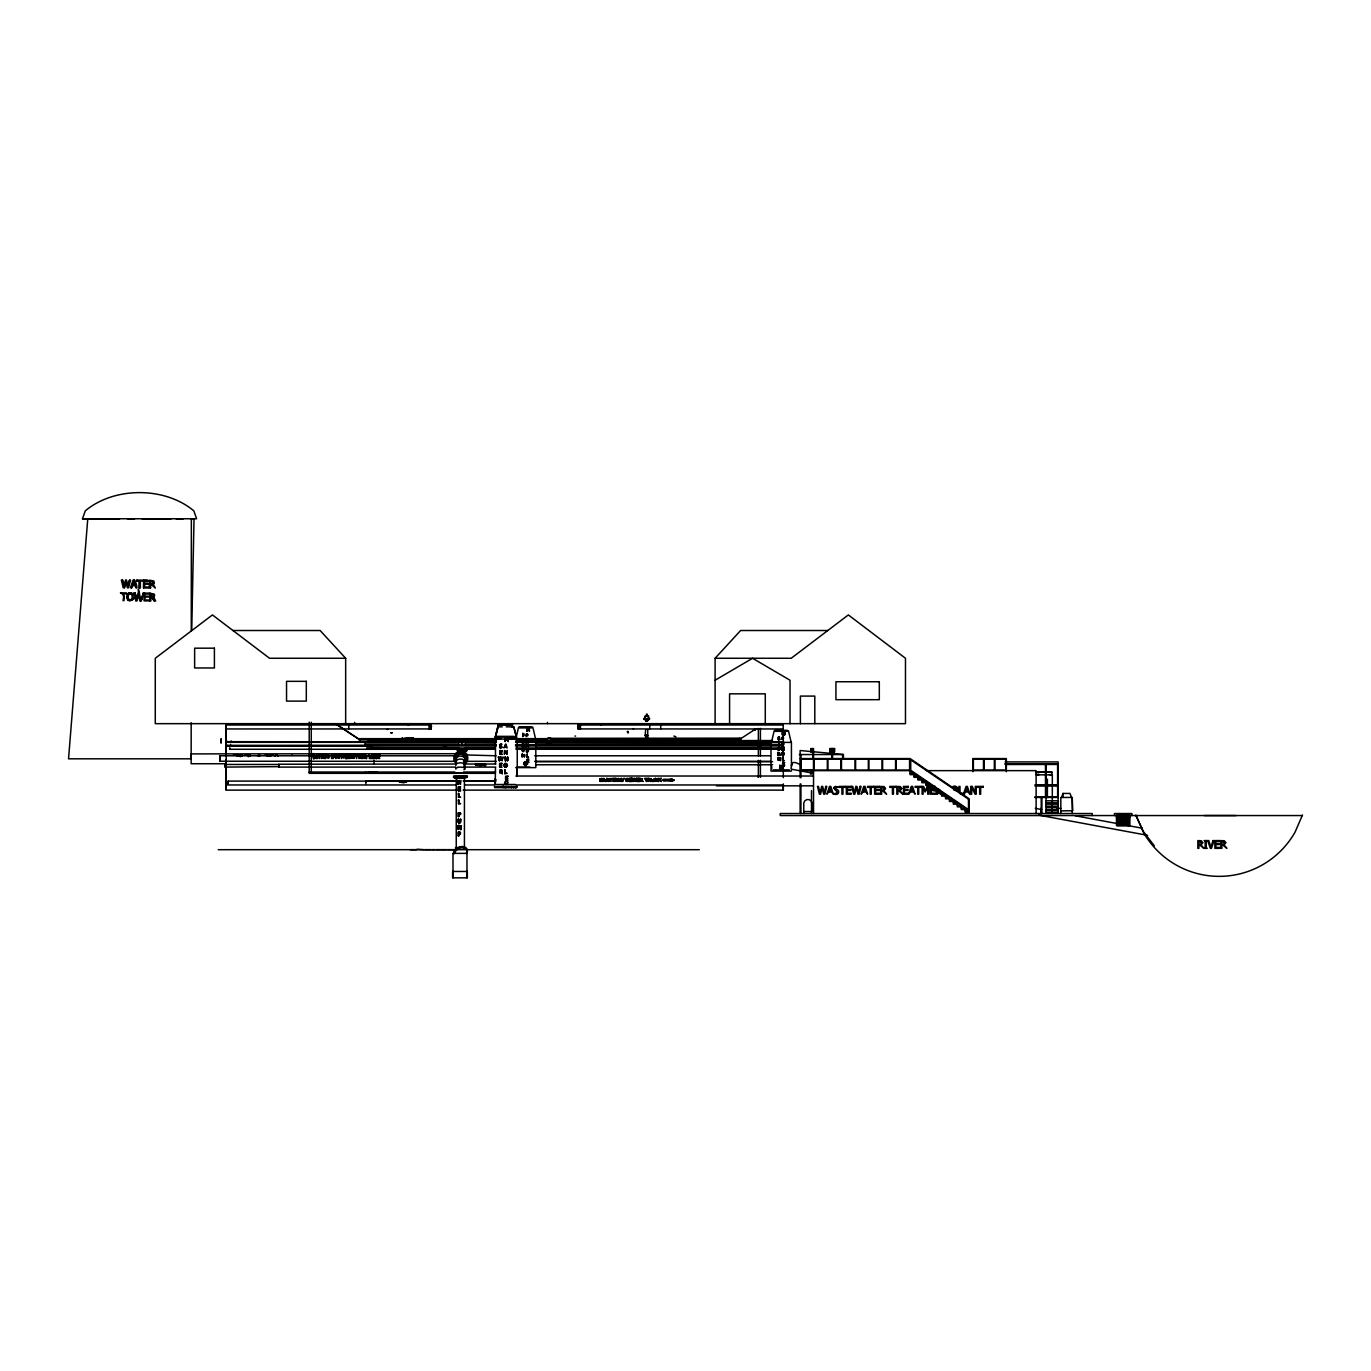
<?xml version="1.0" encoding="UTF-8"?>
<svg xmlns="http://www.w3.org/2000/svg" width="1371" height="1371" viewBox="0 0 1371 1371"><rect width="100%" height="100%" fill="white"/><g stroke="black" fill="none" stroke-linecap="round" stroke-linejoin="round"><path stroke-width="1.5" d="M191.186 722.706L191.152 758.814L68.55 758.814L87.761 518.821L119.62 518.769M191.272 631.346L191.357 518.769M580.43 728.926L580.43 723.665L580.293 725.019L783.321 725.002M600.909 725.019L600.909 723.665M647.026 735.37L646.923 736.587L646.718 735.37M647.163 736.433L647.163 735.37M324.019 756.192L324.019 755.078L325.938 754.616L323.505 754.616C319.34 759.723 329.674 758.523 324.019 758.009L324.019 756.586L325.801 756.638L324.019 756.124L325.801 756.192M328.869 756.055C330.685 760.22 324.67 757.786 326.504 754.616L328.68 755.027M335.964 755.01C336.906 764.144 333.804 752.525 335.981 755.061M345.389 755.027L343.196 754.616C343.076 762.413 343.247 754.307 345.543 758.523C350.205 760.305 346.692 752.473 346.863 755.061C349.039 759.345 343.864 758.814 345.578 756.055M354.421 757.083L353.907 754.616L353.821 757.7L352.416 757.94L351.61 754.616L351.816 758.026M359.151 755.01C359.013 762.876 359.682 755.044 356.597 755.078L356.597 758.523L356.066 755.078L354.763 754.616L359.151 755.061M364.069 754.616L364.052 758.523L364.549 755.147C366.657 763.236 368.285 755.215 364.789 754.616L364.069 754.667M372.809 755.01L373.306 758.523L369.296 758.471L369.296 754.616L369.81 758.077C374.403 759.98 370.89 752.233 372.826 755.061M376.254 757.717C376.477 747.126 378.19 766.423 374.437 755.147L374.437 758.523L373.957 754.616L376.254 757.717L374.694 754.667M378.036 756.192L378.036 755.078L379.938 754.616L377.522 754.616C373.358 759.723 383.691 758.523 378.019 758.009L378.036 756.586L379.818 756.638L378.036 756.124L379.818 756.192M495.188 783.235L495.428 783.578M278.861 765.566L278.793 767.092L455.395 767.092M367.976 741.043L496.388 740.563M371.952 745.327L496.216 744.676M372.004 745.327L371.987 744.693M372.072 741.043L372.072 742.311L372.072 741.043L496.319 741.025M401.497 781.813L399.047 781.676L401.823 782.498L400.709 782.07M402.32 782.498L404.171 782.498L402.766 782.447M404.171 781.778L404.634 782.498L403.417 782.224M405.148 782.31L406.484 781.95M495.188 782.875L495.154 779.242M783.235 741.865L515.599 741.025M783.321 741.848L783.372 741.111M120.477 592.855C122.756 593.986 124.658 595.288 123.03 600.652L124.024 600.669L124.007 593.814L126.629 593.832L126.543 592.923L120.562 592.855M136.911 581.03L136.826 580.104L142.995 580.173L142.995 581.081L140.356 581.064L140.39 587.919L139.294 587.902L139.362 581.047L136.826 581.03L136.929 580.104M139.448 581.047L139.294 587.902M143.578 587.953L143.664 580.173C148.411 578.87 150.896 582.127 144.658 581.098C142.755 585.366 148.702 581.373 148.188 584.183L144.623 584.149L144.692 587.045L148.411 587.079L148.411 587.988L143.578 587.953L143.766 580.173M144.024 593.077L144.041 600.858L148.754 600.892L148.668 599.984L144.949 599.95L144.983 597.053L148.548 597.088L148.462 596.179L145 596.145L145.018 594.003L148.839 594.054L148.839 593.129L144.126 593.077M149.953 593.146L149.765 600.909L149.85 593.129L154.426 594.26M150.45 584.92C151.427 591.895 148.719 584.115 151.684 584.937L155.351 588.056L153.363 584.303M150.587 581.133L150.553 584.063L150.484 581.133L151.581 581.133M152.644 594.106L150.844 594.037L151.787 596.985M224.844 766.646L224.895 764.024L224.895 767.092L278.844 766.646M495.12 782.258L495.205 779.191L495.394 782.55M365.851 783.646L365.868 780.922L457.023 780.922M495.222 784.315L495.479 768M226.455 745.893L226.455 744.693L226.438 745.961L496.216 745.978M226.815 742.242L226.798 741.043L226.781 742.311L496.319 742.328M191.734 629.22L194.031 518.752L191.152 518.769M495.411 781.693L495.411 779.191M366.691 749.183L366.708 747.846L458.771 747.812M647.558 740.631C647.283 738.061 649.7 740.357 645.57 740.529C644.747 734.582 651.516 742.088 645.69 740.666C643.616 734.256 652.03 740.991 645.998 740.888C644.113 736.073 649.717 740.134 646.427 740.563C649.785 740.014 646.495 736.141 645.518 739.432C647.626 743.168 648.123 736.381 645.672 739.552C650.591 742.636 644.833 734.41 645.981 740.58C644.918 737.564 648.826 738.712 647.712 740.717M226.455 745.79L372.004 745.653M226.815 742.139L372.055 742.242M495.514 782.053L495.394 781.127M455.446 761.333L219.943 761.231L219.96 755.781L348.405 755.781M460.193 821.623L460.827 819.173L460.33 822.789M460.827 821.606L459.371 823.148M370.564 748.069L370.547 749.252L370.547 748L494.571 747.983M515.942 747.983L783.235 747.983L783.218 749.252L515.942 749.269M783.269 745.893L783.252 744.693L783.252 745.961L515.496 745.978M477.879 764.401L477.365 765.515M505.436 766.869L506.739 766.269L506.687 764.367M524.065 745.567L523.842 744.333M524.15 745.276L523.842 746.201M777.888 749.303L779.208 749.937L779.636 748.206M354.421 757.015L354.232 758.026M365.577 772.13L365.491 771.924M504.597 765.669L505.488 763.767M777.94 748.223L777.94 749.303M782.018 753.382L782.498 755.095L783.766 754.461M362.938 756.963L362.869 755.867M132.421 597.585L131.547 594.14M477.725 765.344L477.279 764.401M504.168 766.166L504.168 764.452M507.356 765.772L507.133 764.11M507.459 765.309L507.133 766.526M777.546 749.44L777.546 748.069M780.03 749.44L780.03 748.069M781.624 754.598L781.624 753.227M784.109 754.598L784.109 753.227M403.28 738.558L404.565 738.832M228.169 781.144L228.152 783.818L228.152 781.093L457.023 781.093M654.121 780.133C652.065 785.48 650.094 774.084 651.91 780.87M127.006 595.888L127.811 599.795M460.176 822.052L460.365 819.173M130.125 600.875L133.073 599.281L133.021 594.448A2.982 2.896 -88.4 0 0 131.702 593.077L130.948 592.872M460.553 813.894L458.291 816.619L458.291 812.729L459.885 812.78M460.536 833.499L459.731 832.146M229.728 749.269L229.711 747.846L229.711 749.269L495.154 749.286M412.448 738.284L410.186 738.215M783.235 749.252L783.235 748.069M364.96 744.042L364.96 745.31L364.977 744.042L458.857 744.025M475.429 764.367C476.868 767.143 473.8 762.807 477.091 764.71M482.626 765.344L481.015 764.898M779.825 739.277L778.625 737.221M266.848 755.918L267.893 754.77M368.405 772.319L369.519 771.976M475.823 764.384L477.022 764.333M476.474 765.481L476.628 764.47M478.273 765.481L478.565 764.384M478.856 764.932L478.925 764.915M479.404 765.532L479.473 764.333L479.25 765.532M480.039 764.333L480.261 765.532M480.107 765.532L480.107 764.487M481.101 765.532L481.255 764.367M481.889 765.532L481.889 764.333L483.089 765.344L481.889 764.333M483.089 765.292L483.483 764.333L483.089 765.344M483.483 764.333L483.809 765.532L483.946 764.333L485.78 764.435M483.946 764.384L484.957 764.521M485.128 764.333L485.283 765.532L484.237 765.481M485.831 765.532L485.591 764.864M278.759 764.23L455.395 764.024M800.373 764.727C789.713 758.797 792.249 766.081 790.981 768.223M647.866 738.249L645.57 738.249L647.54 738.506M387.89 729.475L387.256 729.303M391.78 732.765C388.456 732.782 394.814 732.731 391.146 732.765M445.215 747.041L444.444 746.013M444.358 746.03L445.404 746.629L444.53 747.315M527.389 763.133C523.911 771.256 523.191 756.878 526.361 764.35M575.58 736.073L574.929 736.073M627.815 732.765C629.306 730.092 625.382 731.651 628.466 732.765M633.539 728.652L632.888 728.652M645.741 739.809C650.608 741.145 643.942 734.702 647.489 737.307C644.884 736.638 645.158 740.477 647.215 740.477C649.511 737.598 643.685 738.592 646.461 740.529M779.688 766.509C779.791 771.376 782.498 766.766 784.606 765.789M782.687 762.687L781.898 768.514M779.893 766.56C783.201 771.085 781.744 762.362 779.893 767.674M219.96 761.333L219.96 755.781M599.984 779.791L599.847 778.917M626.033 779.653L626.17 778.625M502.232 773.707L502.197 770.365M523.962 750.04L522.077 748.874C521.46 752.473 524.51 752.593 524.065 749.714M242.119 756.261L241.913 755.181M250.225 756.261L250.019 755.181M370.187 772.233L371.284 772.61L369.724 772.541M373.34 772.164L374.437 771.976M345.578 756.106L345.201 754.821M150.519 588.005L149.405 588.005L149.49 580.224L153.809 580.978L153.261 584.303M154.289 582.384L154.049 583.515M154.563 595.288L153.621 597.208M460.005 814.237L459.165 813.174M460.005 833.585L459.799 832.677M778.162 753.896L778.111 752.713L778.779 753.861M373.34 772.661L372.278 771.839L372.758 772.661M153.038 583.155L152.181 581.201M350.376 755.918C349.862 753.365 348.063 757.426 350.376 755.867M409.055 738.061L406.639 738.592M411.917 738.215C410.032 738.352 412.243 738.9 412.054 737.975M620.497 779.105L619.692 780.219L620.446 779.396M407.65 738.044L406.33 738.832L408.798 738.523M783.715 754.461L783.715 753.365M781.916 753.639L782.687 752.679M362.938 756.912L362.27 758.06M132.524 597.585L131.822 599.196M127.931 596.094L129.354 593.866M128.154 595.46L128.017 597.533M791.495 765.361L791.975 763.27M466.243 754.187L466.26 755.678A4.85 4.85 0 0 0 465.352 754.153L465.163 754.187M619.898 779.671L618.064 778.574M641.542 779.962C643.496 783.938 642.262 777.665 639.931 778.574M650.351 779.516C649.306 781.453 650.522 777.665 648.037 778.574M523.431 735.199L523.414 736.158M647.643 738.969C644.678 736.33 645.878 742.328 647.763 739.552M646.546 740.426L646.615 738.369L645.758 738.78M458.394 784.349L459.268 781.127L460.536 784.349M460.382 784.349L460.982 780.476M524.545 745.635L523.448 746.869M528.623 750.794L527.509 752.028M646.324 740.34L645.621 738.969L646.992 738.266M784.229 754.273L782.841 755.541M458.034 784.349C456.252 772.644 458.222 790.604 459.045 780.476M258.331 756.072L260.182 755.678L259.393 754.77M268.476 754.77L269.282 755.678L267.431 756.072M526.481 749.046L526.481 751.805M777.426 748.395L778.814 747.144M781.504 753.553L782.892 752.302M133.553 597.773L132.576 599.847M274.783 756.295L276.085 754.787M495.685 736.364L498.41 724.796M516.284 736.981L518.546 727.333L532.856 727.333L535.581 738.9M771.445 742.397L774.169 730.812L788.462 730.812L791.187 742.397M500.466 756.929L501.82 760.185L503.088 756.929L502.077 760.802L500.706 757.58L499.387 760.802L498.393 756.929L499.764 760.151L500.535 756.929M647.78 738.815L645.707 739.5L646.015 738.558M646.992 738.558L646.067 740.134M129.491 580.036C127.366 594.74 126.663 580.687 130.571 580.053L128.497 587.799L127.366 587.799L125.892 581.321L124.418 587.765L123.219 587.748L121.368 579.967L122.499 579.984L123.956 586.445L122.499 579.984M140.562 599.573C135.54 569.616 139.791 616.127 143.218 593.077L141.247 600.824L140.013 600.806L138.557 594.346L140.116 600.824M125.892 581.321L124.418 587.765M138.642 594.346L137.083 600.789L135.866 600.772L134.015 592.992L135.146 592.992L136.603 599.47L135.146 592.992M368.508 771.839L369.467 771.89M123.853 586.445L125.532 580.002L126.458 580.019L128.017 586.548M136.5 599.47L138.18 593.026L139.208 593.043M483.397 764.521L484.237 765.532M465.9 849.42C462.455 845.787 455.395 848.58 454.761 853.362L453.921 853.379C454.606 847.484 464.666 844.245 467.305 850.294M141.247 600.824L143.218 593.077M498.153 726.836L494.931 738.421L500.826 738.421M465.986 754.941L496.113 755.781M647.763 737.992L645.775 737.838M466.329 753.827L465.523 756.621M466.637 754.136L466.157 755.969M460.622 814.374L460.313 813.14M645.981 740.597L645.741 739.757M465.523 756.843L466.466 753.467M460.33 822.052L458.719 822.377M599.795 781.042C604.491 782.344 597.962 777.614 602.297 778.711M627.987 780.922L625.93 781.042M467.34 851.202L466.963 853.379L466.551 851.888M412.465 738.661L413.031 738.009L412.722 738.832M646.444 739.226L647.489 739.637M628.432 779.174C624.353 777.785 631.208 782.91 625.964 780.562C630.677 783.784 624.936 777.443 628.432 778.711M406.33 738.592L406.536 737.975M406.33 738.832L406.382 738.489M522.574 736.484L524.082 735.13M779.876 739.277L778.762 740.049M635.955 778.317L635.184 781.024L635.955 778.574M631.774 778.574L632.768 781.487L634.122 778.814L635.493 781.487L636.47 778.317M633.351 781.487L634.122 778.814M527.509 735.627C529.514 733.399 524.442 733.142 526.344 735.627L527.561 735.627M526.104 736.501L526.395 735.627M629.632 780.87L631.534 781.487L629.1 781.487L629.1 778.317L632.305 778.317L633.094 781.007L634.396 778.317L635.184 781.024M633.094 781.007L633.865 778.317M134.444 580.087L133.107 580.07L130.468 587.816L131.582 587.833L132.199 585.674L135.181 585.691L135.849 587.868C139.482 587.662 129.937 570.13 136.809 587.885M131.582 587.833L132.199 585.674M132.576 584.783C133.176 574.826 136.346 591.072 133.775 581.133M499.678 744.624L500.124 745.978M645.741 739.38C648.791 737.529 645.758 742.019 646.598 738.918M317.781 757.015L318.363 755.147C321.14 757.443 315.93 757.083 318.963 756.963M258.793 754.77L257.782 756.124M963.436 794.186L966.058 786.406L967.343 786.406L969.948 794.186L968.166 792.01L965.184 792.01L964.481 794.186L960.454 794.186M316.752 758.471C317.267 747.144 321.705 762.687 319.117 757.392L316.752 758.523L318.072 754.667M523.893 744.333L522.214 745.276L523.996 746.03M526.481 749.663L526.738 751.514L527.955 751.377M777.888 748.223L779.019 747.521M361.087 755.198L360.624 756.963M1061.497 797.459L1063.005 793.432L1069.98 793.432L1071.556 797.459M460.45 825.633L459.439 827.793L461.119 825.633M525.607 764.555L524.27 763.081M645.81 719.689C645.021 723.871 650.797 719.278 646.478 719.038C644.61 724.539 650.094 716.81 645.69 720.546M780.082 749.44L778.762 750.383M504.117 764.452L505.042 763.424M522.402 743.887L522.402 746.647M362.475 758.471L363.469 756.089L362.15 754.581M127.092 595.083L127.88 593.814M784.349 731.72C784.846 740.786 785.223 727.607 783.698 733.982L782.652 732.148L782.275 734.822L782.327 731.72L783.664 733.451L784.401 731.72M779.876 757.529L779.088 759.26L778.317 757.529M1302.45 815.06L1295.149 831.957A87.196 87.196 0 0 1 1143.208 831.957L1135.925 815.06M603.069 781.487L603.429 780.407L605.262 781.487M614.962 781.487L616.796 780.407C619.229 784.538 615.39 773.004 614.431 781.487M603.566 780.082L604.165 778.711C606.376 780.733 601.475 780.545 604.902 780.407M603.566 780.356L604.165 778.711M616.059 778.711L615.459 780.356L616.059 778.711L616.659 780.356M506.927 740.391C509.395 732.371 507.544 748.857 508.452 737.564M527.047 731.343C525.419 728.172 530.474 728.944 529.36 731.343C530.491 727.47 524.99 728.155 527.098 731.343M528.143 730.486L528.949 728.669M779.191 759.774C780.733 753.433 780.442 766.595 779.825 757.529M602.555 781.487L603.857 778.317L605.811 781.487M459.319 813.174L458.771 814.717L460.159 814.237M459.096 834.082L460.159 833.585M460.279 822.223L458.634 822.223L458.085 819.173M522.54 749.234L522.488 750.4L523.191 749.252M153.141 583.155L152.112 583.995M153.483 596.077L151.701 596.968M328.337 756.055C326.932 757.992 326.521 753.776 328.337 755.455M345.029 756.055C343.693 757.94 343.127 753.81 345.046 755.455M499.627 744.624L501.203 743.973M522.831 733.399L522.642 734.959M480.964 764.555L481.324 765.566M267.054 755.25L266.865 756.124M360.779 755.661L361.79 755.027M154.118 596.711L154.512 594.723M338.568 754.616L337.026 755.215L337.832 756.741M337.146 755.095L337.009 756.106M333.701 757.615L333.204 755.181M350.907 758.043L350.719 756.466M618.578 778.917L619.949 779.396L618.578 780.013M640.446 780.065L641.799 779.002M360.556 738.866L359.87 739.912L335.415 723.699L359.956 739.774M522.008 744.299L523.499 743.682L524.545 744.899M648.277 717.77L648.277 719.758M410.049 738.763L409.775 738.472M653.436 780.99C653.333 775.558 655.766 782.207 651.876 781.127M463.998 761.676C470.681 754.067 454.161 749.937 456.166 759.551C452.944 751.891 470.407 751.788 464.084 761.608M599.83 780.836L601.886 781.401L601.423 780.013M645.33 719.758L645.33 717.77M526.772 763.698L524.579 764.195L524.236 762.31M500.723 747.538L501.563 746.664M621.526 778.317L622.537 779.859L624.096 778.317L622.794 780.202M500.981 770.262L500.484 771.736L501.769 770.759M624.096 778.317L622.794 781.487L622.263 779.979M599.915 779.036L602.297 778.454L599.847 779.516M507.767 783.527L506.55 784.246M501.769 747.623L501.358 745.824M339.203 758.249L339.357 756.775L337.506 755.815M715.096 723.665L715.096 658.269L740.631 630.506L827.793 630.506M270.875 754.77L269.847 756.124M129.645 599.932L131.924 599.196M647.455 740.683L646.889 740.46M127.777 593.814L128.925 593.043M619.743 779.585L618.578 779.739M641.697 779.499L640.446 779.739M649.7 779.585L648.552 779.739M460.399 834.116L459.525 834.493M602.092 781.281L602.263 779.928L600.652 779.448M350.445 757.769C348.834 759.26 348.32 755.747 350.291 756.758M658.937 779.653L661.165 778.317L659.554 779.876L661.25 781.487L659.554 779.619L661.165 778.317M661.25 781.487L658.937 780.065L661.165 778.574M653.436 780.716L651.825 780.133M354.044 758.197L351.97 758.197M524.63 762.053L525.95 761.71M780.527 766.149L779.859 767.332L779.859 764.984M1036.579 772.524L1038.498 772.524M501.82 747.623L500.055 747.88M152.798 596.779L153.483 595.031M339.203 758.197L337.523 758.026M506.962 784.092L507.578 782.001M505.471 781.436L504.854 783.527M755.695 728.944L739.894 739.226L739.295 738.335M779.362 749.834L778.385 749.937M338.671 758.06L337.832 756.689M715.096 680.239L752.559 658.269L790.022 680.239L790.022 723.665M526.43 749.046L528.623 750.057M602.092 781.007L601.046 781.213M333.461 757.769C331.405 759.5 330.994 753.999 333.222 755.232M626.341 778.762L628.432 778.917M778.574 754.239L780.133 755.472L779.602 752.987M154.306 600.944L151.958 597.842L154.306 600.944L155.711 600.961L153.706 597.208M501.135 743.973C504.117 744.676 497.519 744.573 501.409 745.824M522.762 733.828L524.133 734.033L522.779 733.399M956.358 791.084C960.18 789.285 956.307 784.76 953.068 786.406M463.895 769.714L464.615 769.388A4.901 1.525 0 0 0 464.495 767.897L462.713 767.349A4.901 1.525 0 0 0 457.691 767.383M459.885 833.962L458.771 834.082L459.319 832.523M445.729 746.201L444.941 745.361L445.386 746.458M525.95 762.533L527.458 763.27L526.001 761.539M505.282 781.436L506.31 781.23M673.984 780.065L671.173 781.076L673.35 780.219L671.173 779.174L673.984 780.099M673.35 779.945L671.173 781.333L673.984 780.339L671.173 778.831L673.35 780.219M361.293 758.009L362.252 758.009M526.841 749.252L527.955 749.491M462.524 777.494L466.945 777.306L465.403 777.271M333.153 758.471L334.49 756.021M504.991 763.424L506.122 763.321M128.84 593.043L131.05 592.872M362.458 758.42L361.053 758.42M458 767.4L456.303 767.966A4.901 1.525 0 0 0 455.926 769.114M653.144 780.887L651.979 780.716M350.273 758.403L348.508 758.471L348.508 754.616L350.565 754.821L350.736 756.518M757.666 776.689L758.574 776.689M955.381 790.382L956.769 788.085L954.096 787.297L954.096 790.399M465.163 777.271L453.441 777.443L466.671 777.306M464.58 777.203L456.851 777.477M455.755 773.175L459.131 773.227M461.667 777.477L466.894 777.306M333.153 758.403L331.474 758.471L331.491 754.616L333.53 754.855M646.529 719.278L647.506 719.535M778.574 737.221C782.138 736.93 775.335 736.775 778.831 738.626M183.32 518.769L176.139 518.769M523.465 736.158L522.625 736.484M778.814 740.049L777.751 739.295L779.396 739.003M780.939 767.863C785.96 768.171 775.712 767.88 781.213 767.88M460.21 847.329L461.89 847.141M456.046 773.193L465.197 773.107L456.32 773.21M505.436 763.767L506.739 764.367M459.062 777.614L454.846 778.06L459.079 777.768M778.557 747.521L779.688 748.206M151.341 584.063L152.215 583.995M465.18 773.09L460.845 773.21M361.79 754.598L360.093 756.141L361.07 758.471M523.499 746.869L522.162 746.458M527.561 752.028L526.43 751.805M506.105 767.314L504.991 767.212M129.697 593.729L131.256 593.9M455.069 777.408L462.198 777.288L460.005 777.306M463.124 777.494L457.863 777.391L459.405 777.306M171.169 518.769L141.984 518.769M454.829 777.408L455.463 777.528M466.174 777.357L464.461 777.374L466.397 777.306M463.861 773.158L465.163 773.09M463.895 777.46L464.666 777.426M463.535 777.443L465.917 777.357M465.283 776.175L453.458 776.312L467.528 776.192L465.592 776.123M646.821 735.542L645.09 735.542L647.335 735.542L646.084 735.542M464.889 777.271L463.364 777.237L465.386 777.271M134.666 518.769L127.486 518.769M647.009 735.542L648.02 735.542L646.101 735.747M645.741 735.542L647.763 736.313L646.067 736.313M458.788 777.546L460.999 777.528M454.761 853.362L453.218 853.379L454.692 852.762L455.463 850.02M225.17 763.733L191.152 763.733L191.152 753.896L456.697 753.707M232.967 630.506L320.129 630.506L345.663 658.269L345.663 723.665M345.663 658.269L269.556 658.269L212.419 614.928L155.283 658.269L155.283 723.665L905.477 723.665L905.477 658.269L848.341 614.928L791.204 658.269L715.096 658.269M644.987 716.502L648.62 716.502M361.19 724.111L362.578 724.111M428.438 724.111L430.477 724.111M499.215 724.111L511.691 724.111M645.073 724.111L648.911 724.111M226.198 725.019L429.089 725.002M512.703 724.796L498.187 724.796L495.462 736.364L514.108 736.364M499.215 725.139L511.691 725.139M511.76 726.15L512.754 726.15M429.569 726.441L431.625 726.441M577.757 726.441L579.796 726.441M497.93 726.836L502.266 726.836M506.225 726.836L513.868 726.836L516.867 738.421L508.898 738.421M519.386 726.819L531.64 726.819M511.76 727.178L512.754 727.178M519.386 727.847L531.64 727.847M225.907 728.961L431.265 728.926L431.265 723.665L431.145 728.961M783.321 728.961L577.962 728.926L577.962 723.665M753.33 730.212L755.387 730.212M774.992 730.297L787.262 730.297M774.992 731.326L787.262 731.326M646.992 736.296L647.266 736.296M495.12 737.05L515.427 737.05M505.693 738.112L505.145 741.454L505.899 737.564M508.504 737.564L506.807 739.723L505.848 737.564M402.063 737.975L402.166 738.832M402.526 737.975L402.628 738.832M404.839 737.975L404.942 738.763M413.134 737.975L413.237 738.763M405.696 738.215L405.902 738.832M496.113 738.661L359.031 738.661L359.031 739.929M515.376 738.661L551.793 738.661L551.793 739.929M408.095 738.763L408.901 737.975M410.889 738.832L410.186 737.975L411.249 738.301M515.736 738.9L535.821 738.9L535.821 767.623L515.736 767.623M494.571 739.089L517.244 739.089L517.244 776.226M553.421 739.415L740.443 739.415M359.408 739.946L495.822 739.946M516.867 739.946L546.429 739.946M506.996 740.391L505.625 738.112M534.913 740.563L772.507 740.563M226.763 741.677L457.845 741.865M462.13 741.865L496.388 741.865M527.715 741.66L528.178 738.558M534.913 741.865L770.365 741.865M777.477 742.037L780.013 742.414M782.224 742.037L781.641 745.156L782.018 742.465M515.599 742.328L791.427 742.397L791.427 766.132M526.293 743.716L528.178 744.933C528.606 740.563 528.469 750.365 528.178 745.31L526.704 745.31L526.293 746.818L526.293 743.716L526.344 746.818M465.266 744.025L495.137 744.025M535.684 744.025L770.416 744.025M515.496 744.676L783.458 744.504C783.355 737.032 784.623 750.4 781.967 742.465M778.557 745.156L778.917 742.414M226.421 745.327L458.857 745.327M465.266 745.327L495.137 745.327M535.684 745.327L770.416 745.327M500.107 747.88L499.558 747.024L500.792 747.538M784.143 747.212L784.195 750.314L783.784 748.789L782.31 748.789C782.018 753.861 781.864 744.042 782.31 748.429L784.195 747.212M465.197 747.812L495.154 747.812M535.838 747.812L771.342 747.812M655.852 748.189L657.12 748.6M662.45 748.189L665.226 748.189M810.861 748.823L811.786 748.823L811.786 751.908M457.4 750.126L463.792 750.194M833.002 749.886L834.065 749.886M833.002 750.537L834.065 750.537M502.266 750.931L500.312 750.931L500.312 751.994L502.146 751.994L500.312 752.456L500.381 753.896L502.214 754.358M812.866 752.131L810.861 752.131L810.861 748.583L813.534 748.583L813.534 758.334M506.704 753.553L507.236 750.468L507.184 754.358L504.905 751L504.425 754.358L504.494 750.468L506.756 753.553M522.145 754.033C523.688 757.597 525.83 751.325 524.373 757.152C525.35 752.662 521.203 756.415 523.379 756.295M527.201 754.033L526.79 757.152L528.572 757.152L527.15 756.775L527.15 754.033L527.201 756.775M502.266 754.358L499.798 754.358L499.867 750.468L502.214 750.931M799.327 754.547L843.422 754.547L843.422 758.763M236.737 754.873L239.171 754.873L237.252 756.398M239.736 754.873L241.913 755.232M247.843 754.873L250.156 755.421M233.224 755.284L236.343 755.284M237.252 755.284L239.171 755.284M240.251 756.775L240.251 755.267L241.622 755.969M244.329 755.284L247.448 755.284M248.357 756.775L248.357 755.267L249.676 755.661M352.69 755.781L455.446 755.781M534.656 755.781L770.142 755.781M505.71 760.802L505.145 756.929L505.659 758.437L507.493 758.437C508.11 753.005 507.887 765.241 507.424 758.9L505.659 758.9M778.368 757.529C777.494 764.521 777.614 755.318 779.242 759.774M784.143 760.631L782.755 760.271L782.344 757.529L782.395 760.631L784.195 760.631M800.133 758.574L910.07 758.574L969.16 798.796L969.16 812.198L965.218 812.198L965.218 808.17L961.277 808.17M526.961 762.31L529 762.31L527.424 761.933L527.424 760.785L528.898 760.785L527.424 759.568L528.949 759.191L527.012 759.191L526.961 763.836M466.14 761.333L496.113 761.333M534.656 761.333L770.142 761.333M536.387 761.693L772.559 761.693M1005.097 761.916L1058.121 761.916L1058.121 812.866L1046.056 812.866L1046.056 763.938M782.635 762.687L784.606 762.687M463.912 764.024L495.822 764.024M523.499 764.024L527.749 764.024M784.555 765.789L783.047 765.429L783.047 764.281L784.503 764.281L783.047 763.047L784.555 762.687M1004.686 763.938L1058.121 763.938M224.947 764.47L278.844 764.47L278.776 767.04M1005.543 764.521L1057.607 764.452L1057.607 784.863L1047.17 784.863M536.387 764.761L772.559 764.761M463.912 767.092L495.822 767.092M517.107 767.092L529.874 767.092M500.963 769.817L499.918 769.817C499.884 777.237 499.849 769.954 502.283 773.707M504.854 769.817L505.419 773.244L507.133 773.244L504.854 773.707L504.854 769.817L504.905 773.707M800.904 769.868L813.311 769.868M773.038 769.885L789.388 769.885M800.133 770.639L910.07 770.639L969.16 810.861L965.218 810.861M926.505 770.639L1036.116 770.639L1036.116 813.534M309.212 772.027L454.864 772.027M463.432 772.027L495.565 772.027M1036.116 772.079L1051.934 772.079L1051.934 774.889L1036.116 774.804M376.168 772.181L377.522 772.387L376.168 772.113M1036.116 772.164L1051.934 772.164M309.212 772.507L311.268 772.507L311.268 722.226M456.714 773.33L309.212 773.33L309.212 722.174M463.124 773.33L495.205 773.33M910.07 773.313L914.011 773.313L914.011 777.34L917.953 777.34M914.011 774.649L910.07 774.649L910.07 758.574M1049.569 774.649L1052.328 774.649L1052.294 813.534M515.873 776.02L813.14 776.02M914.011 776.003L917.953 776.003L917.953 780.013L921.895 780.013M462.044 777.271L464.152 777.34M606.907 778.317L606.171 781.487L606.65 778.711C609.667 786.8 608.758 773.535 608.467 780.887L606.907 778.317L608.467 780.613M655.595 778.317L654.858 781.487L655.338 778.711C658.406 786.868 657.412 773.484 657.155 780.887L655.595 778.317L657.155 780.613M609.598 778.574L614.465 778.659M617.687 781.487L615.75 778.317M629.1 778.574L632.305 778.574M636.932 778.574L639.349 778.659M644.507 778.574L647.643 778.659M917.953 778.677L921.895 778.677L921.895 782.704L925.819 782.704M610.095 778.882L614.465 778.317L613.163 778.934M610.609 778.882L612.648 778.934M629.632 778.934L631.534 778.317M637.446 778.934L639.349 778.317L636.932 778.317L636.932 781.487L639.349 781.487L637.446 780.87M640.446 778.917L641.679 779.088M645.827 778.934C641.182 778.282 650.985 778.282 646.341 778.934M629.632 779.448L631.414 779.448L629.632 780.065M637.446 779.448L639.229 779.448L637.446 780.065M629.632 779.791L631.414 779.722M637.446 779.791L639.229 779.722M663.341 779.653L666.22 779.688M667.231 779.688L670.111 779.653M615.459 780.082L616.796 780.682L615.305 780.407M648.552 780.065L649.803 779.773L649.031 778.574M663.341 779.962L666.22 779.962M667.231 779.962L670.111 779.962M618.578 780.339L621.08 781.487L619.161 780.339M640.446 780.339L642.93 781.487M648.552 780.339L650.368 781.487M663.341 780.202L666.22 780.202M667.231 780.202L670.111 780.202M663.341 780.51L666.22 780.476M667.231 780.476L670.111 780.51M463.381 780.922L495.171 780.922M610.095 780.922L610.609 780.922M463.381 781.093L495.171 781.093M609.598 781.23L611.106 781.196M629.1 781.23L631.534 781.144M636.932 781.23L639.349 781.144M641.028 780.339L642.93 781.23M921.895 781.367L925.819 781.367L925.819 785.377L929.761 785.377M405.131 782.036L406.502 782.018M925.819 784.041L929.761 784.041L929.761 788.068L933.702 788.068M496.473 784.503L515.427 784.503M225.907 768.051L225.907 784.966L456.509 784.966M465.043 784.966L494.931 784.966M516.284 784.966L783.184 784.966L783.321 790.124L463.124 790.124M1034.968 784.795L1045.473 784.795L1045.473 764.521M1035.722 785.377L1046.056 785.377M1047.513 785.377L1058.121 785.377M716.502 785.823L813.26 785.823M1034.985 785.926L1045.507 785.926L1045.507 796.911L1034.985 796.911M1047.17 785.891L1058.121 785.891M494.314 786.543L517.244 786.543M929.761 786.731L933.702 786.731L933.702 790.741L937.644 790.741M460.433 788.908L458.771 787.382L460.707 786.92L458.308 786.92L458.308 790.81L460.707 790.81L458.771 790.347L458.771 788.908L460.587 788.908M494.571 787.622L516.764 787.622L516.627 786.543M225.907 784.966L226.198 790.124L456.732 790.124M937.644 792.095L941.586 792.095L941.586 796.105L945.527 796.105M941.586 793.432L937.644 793.432L937.644 789.405L931.389 789.456L931.389 787.331L935.211 787.331L935.211 786.406L930.361 786.406L930.361 794.186L935.211 794.186L935.211 793.261L931.389 793.261L931.389 790.382L934.953 790.382L934.953 789.456M941.911 794.186L940.746 794.186L938.175 789.148M941.586 794.769L945.527 794.769L945.527 798.796L949.452 798.796M458.377 797.254L460.622 797.254L458.857 796.808L458.857 793.381M1047.17 796.945L1057.624 796.945L1057.624 785.891M945.527 797.459L949.452 797.459L949.452 801.469L953.393 801.469M1034.797 797.459L1058.121 797.459M1072.225 797.733L1072.773 810.741L1060.828 810.861M949.452 800.133L953.393 800.133L953.393 804.16L957.335 804.16M1046.056 800.801L1058.121 800.801M953.393 802.806L957.335 802.806L957.335 806.834L961.277 806.834M1046.056 802.806L1058.121 802.806M458.377 803.714L460.622 803.714L458.857 803.252L458.857 799.824M1046.056 804.16L1058.121 804.16M957.335 805.497L961.277 805.497L961.277 809.524L965.218 809.524M1046.056 806.165L1058.121 806.165M1046.056 807.502L1058.121 807.502M1056.852 808.342L1060.828 808.342M1046.056 809.524L1058.121 809.524M1046.056 810.861L1058.121 810.861M803.766 811.529L812.078 811.529L812.078 803.046A4.199 4.199 0 0 0 803.766 803.046L803.766 813.534M1302.45 815.556L780.236 815.556L780.236 813.534L1092.241 813.534L1092.241 815.556M1116.474 816.533L1129.893 816.533M1116.474 817.562L1129.893 817.562M459.593 827.793C458.634 819.978 456.886 832.146 459.422 828.444C461.941 820.441 460.33 836.91 460.964 825.633M459.645 832.094L458.291 832.077L458.291 835.967L459.336 834.511M455.463 847.604L457.537 847.604M455.463 848.495L457.537 848.495M417.007 849.283L423.913 849.694M218.229 849.694L699.296 849.694M466.963 877.851L466.963 853.379L452.996 853.379L452.996 877.851M93.382 518.769L109.817 518.786L105.995 518.769M178.573 518.752L182.154 518.752M646.221 735.542L645.09 735.747L645.707 729.698M455.395 777.511L457.64 777.511M90.417 518.786L82.483 518.769L85.276 510.852C114.307 486.534 164.794 486.534 193.825 510.852L196.619 518.769L82.483 518.769L98.369 518.804L94.393 518.804M85.276 518.769L89.338 518.786M457.708 750.742L466.14 750.811L463.706 750.777M464.443 750.811L464.906 750.794M465.352 750.211L466.74 750.211L463.141 750.194M460.725 742.379L458.051 742.362L465.883 742.431L463.158 742.397M150.45 584.063L151.444 584.063M132.49 584.783L134.906 584.817M152.044 597.842L150.81 597.825L150.879 600.926L149.765 600.909M463.895 773.055L464.426 773.073M134.015 592.992L135.866 600.772M640.925 778.574L642.331 779.156M338.243 754.547L339.408 755.472L338.277 754.993M619.092 778.642L620.463 779.156M500.895 769.817L502.352 770.605M459.542 823.148L458.428 822.789M778.814 750.383L777.494 749.44M782.892 755.541L781.573 754.598M778.762 747.144L780.082 748.069M782.841 752.302L784.161 753.227M843.422 754.547L800.133 750.52L800.133 777.717M782.841 752.662L783.766 753.365M272.298 755.01L270.395 756.072M506.31 784.298L504.922 783.852M781.213 765.961L782.395 766.646M781.213 768.685L780.03 768.017M525.247 764.333C529.412 762.362 523.893 767.606 523.876 763.356M600.687 781.521C598.219 780.373 604.285 781.196 599.898 779.396M459.491 812.746L460.69 813.603M459.491 832.094L460.605 832.694M601.098 780.219L599.984 779.516M1035.345 808.359L1041.652 809.541M1075.207 815.762L1117.176 823.56M1127.665 825.513L1142.351 828.238M810.278 772.696L791.427 769.2L791.427 771.102L770.999 771.102L770.999 742.397M1038.618 815.094L1147.544 835.333M523.482 735.199L522.591 734.959M459.234 823.114L458.103 821.983M626.496 779.773L628.021 780.562L626.239 780.716M276.839 754.787L278.159 756.295M627.935 780.442L626.341 779.979M129.508 600.806L128.189 600.275M505.505 766.869L504.545 765.669M130.708 593.729L131.65 594.14M500.055 745.978L501.615 746.664M673.881 736.038L675.92 736.81M506.55 781.281L507.493 781.676M463.484 847.329L464.82 847.912M779.465 752.645L777.7 752.371L777.751 755.472M505.042 767.212L504.117 766.166M650.025 778.471L650.351 779.791L650.351 778.711M650.214 778.848L648.037 778.317L648.037 781.487L648.552 778.642M360.607 756.912L361.293 758.06M129.302 599.778L127.914 597.533M505.471 784.092L504.494 783.167M506.962 781.436L507.938 782.361M495.342 779.191L495.599 780.322L495.445 779.396M524.922 764.195L524.116 763.424M328.492 754.821L328.937 755.712M649.665 779.962L651.036 781.487M619.692 779.962L621.08 781.487M128.291 600.275L127.332 599.213M620.96 778.317L622.263 780.253M1154.313 845.856L1143.448 831.58L1135.925 815.556M606.65 778.985L608.381 781.487M334.096 755.215L334.507 756.072M939.375 789.49L940.952 792.558M527.766 741.66L526.361 738.986L525.967 741.66L525.967 738.558M782.173 742.037L783.458 744.504M526.55 738.558L527.852 741.008L527.852 738.558M782.841 731.72L783.612 733.451M778.145 757.957L778.934 759.774M1036.236 773.844C1036.716 776.329 1039.561 772.987 1038.91 774.821M526.618 762.345L527.081 763.441M458.325 826.165L459.251 828.444L460.639 826.165L460.485 829.524M632.305 778.317L633.094 780.733M458.788 822.223L458.719 819.173M513.662 726.836L516.164 736.484M498.461 756.929L499.438 760.802M498.924 756.929L499.695 760.151M500.981 756.929L501.769 760.185M365.868 780.922L365.92 782.104M457.451 780.476L458.171 783.698M459.371 780.476L460.262 783.732M127.143 598.527L126.937 596.813M495.342 779.636L495.582 779.962M642.348 779.379L639.931 778.317L639.931 781.487L640.446 778.642M620.497 779.379L618.064 778.317L618.064 781.487L618.578 778.642M466.963 853.379L466.14 853.362M453.921 853.379C453.424 846.113 467.751 843.199 467.408 851.802M625.981 779.516L626.993 778.265L628.381 779.174M465.455 761.728L465.574 763.424M458.257 821.983L458.24 819.173M646.581 735.37L646.581 736.433M1236.111 815.556L1204.166 815.556M1131.898 815.556L1131.898 813.534L1114.469 813.534L1114.469 815.556M1129.893 815.042L1129.893 825.616L1116.474 825.616L1116.474 815.042M1129.053 815.042L1129.053 825.616M1128.213 815.042L1128.213 825.616M1127.373 815.042L1127.373 825.616M1126.534 815.042L1126.534 825.616M1125.694 815.042L1125.694 825.616M1124.854 815.042L1124.854 825.616M1124.014 815.042L1124.014 825.616M1123.175 815.042L1123.175 825.616M1122.335 815.042L1122.335 825.616M1121.512 815.042L1121.512 825.616M1120.673 815.042L1120.673 825.616M1119.833 815.042L1119.833 825.616M1118.993 815.042L1118.993 825.616M1118.153 815.042L1118.153 825.616M1117.314 815.042L1117.314 825.616M1072.225 813.534L1072.225 797.459L1060.828 797.459L1060.828 813.534M1063.005 793.432L1063.005 797.459M1047.393 779.208L1047.393 797.459M1041.909 797.459L1041.909 813.534M1041.223 797.631L1041.223 813.534M1040.897 808.342L1040.897 813.534M1006.348 771.702L1006.348 758.574L972.827 758.574L972.827 771.702M994.952 759.123L994.952 770.091M994.335 759.123L994.335 770.091M984.104 759.123L984.104 770.091M983.487 759.123L983.487 770.091M963.47 794.186L963.47 793.261L959.991 793.261L959.991 786.406L958.963 786.406L958.963 792.232M937.318 789.148L937.318 794.186L936.359 794.186L936.359 788.359M896.086 759.071L896.086 770.125M895.571 759.071L895.571 770.125M882.598 759.071L882.598 770.125M882.084 759.071L882.084 770.125M868.854 759.071L868.854 770.125M868.34 759.071L868.34 770.125M855.607 759.071L855.607 770.125M855.093 759.071L855.093 770.125M842.617 754.547L842.617 758.763M841.486 759.071L841.486 770.125M840.971 759.071L840.971 770.125M833.534 749.44L833.534 751.171M832.557 748.532L832.557 758.283M831.889 748.532L831.889 758.283M827.861 759.071L827.861 770.125M827.347 759.071L827.347 770.125M814.802 723.665L814.802 696.091L800.39 696.091L800.39 723.665M813.997 759.071L813.997 770.125M813.483 759.071L813.483 770.125M813.534 770.639L813.534 813.534M812.866 748.583L812.866 758.112M811.495 790.621L811.495 813.534M810.569 771.41L810.569 774.135M800.938 754.547L800.938 777.717M800.938 784.041L800.938 813.534M800.133 784.041L800.133 813.534M784.503 732.148L784.503 734.822M783.184 723.665L783.321 777.648M783.321 783.886L783.321 790.124M782.755 757.529L782.755 760.271M781.95 747.212L781.95 750.314M778.162 754.239L778.111 755.472M771.753 766.458L771.753 768.617M765.275 723.665L765.275 693.829L729.578 693.829L729.578 723.665M760.408 728.395L760.408 756.038M760.408 760.288L760.408 777.306M758.369 728.395L758.369 756.038M758.369 760.288L758.369 777.306M740.82 739.397L740.82 738.146L548.057 738.318M661.85 748.6L659.365 748.6M660.719 723.665L660.753 728.961M649.734 723.665L649.734 728.926M649.563 718.301L649.563 719.209M649.083 717.976L648.997 719.552M648.569 715.953L645.021 716.09M647.746 729.698L647.746 735.799M647.712 737.409L645.878 737.495M646.341 778.659L646.341 781.487L645.827 778.659M637.446 778.659L637.446 781.144M629.632 778.659L629.632 781.144M613.163 778.659L613.163 781.487L612.648 778.659M610.609 778.608L610.609 781.196M610.095 778.608L610.095 781.196M580.019 723.665L580.019 728.926M578.373 723.665L578.373 728.926M578.254 723.665L578.236 728.961M547.44 722.38L547.44 723.631M527.475 760.785L527.475 761.933M526.036 738.558L526.036 741.66M523.362 738.918L522.899 741.66L522.951 738.918M522.522 754.461L522.145 757.152L522.197 754.033M517.038 767.983L517.038 776.226M516.439 786.543L516.439 787.622M511.486 786.543L511.486 787.622M511.297 786.543L511.297 787.622M508.607 786.543L508.812 787.622M507.493 758.9L507.493 760.802M507.424 756.929L507.424 758.437M505.916 786.543L505.813 787.622L505.676 786.543M505.71 758.9L505.659 760.802M505.214 737.564L505.214 741.454M505.196 756.929L505.196 760.802M504.682 786.543L504.682 787.622M503.037 786.543L503.037 787.622M495.479 737.05L495.479 763.87M464.426 848.272L464.426 778.197L456.252 778.197L456.252 850.397M461.89 739.946L461.89 744.042M458.942 787.382L458.942 788.445M458.942 788.908L458.942 790.347M459.011 796.808L458.377 793.381L458.531 797.254M459.011 803.252L458.377 799.824L458.531 803.714M458.925 813.174L458.925 814.717M458.925 815.162L458.925 816.619M458.925 832.523L458.925 834.082M458.925 834.511L458.925 835.967M458.462 786.92L458.462 790.81M458.445 812.729L458.445 816.619M458.445 832.077L458.445 835.967M458.034 825.633L458.034 829.524M453.595 849.694L447.58 849.694M446.449 849.694L441.582 849.694M440.657 849.694L436.012 849.694M434.727 849.694L431.711 849.694M430.854 723.665L430.854 728.926M430.545 849.694L424.924 849.694M429.089 723.665L429.089 728.961M416.715 849.694L410.203 849.694M410.683 737.975L410.683 738.832M408.592 723.665L408.592 725.019M408.489 737.975L408.489 738.832M408.301 723.665L408.301 725.019M407.033 737.975L407.187 738.832M373.992 753.896L373.992 756.346M373.992 760.082L373.992 763.561M354.661 722.38L354.661 723.631M348.8 723.665L348.782 728.926M348.474 723.665L348.508 725.019M292.177 755.267L291.646 755.267M273.84 755.267L272.829 755.267M265.888 755.267L264.877 755.267M226.198 723.665L226.198 790.124M225.907 723.665L225.907 755.37M225.907 759.585L225.907 763.818M465.592 754.444A6.718 4.661 -22.9 0 1 466.106 755.541M455.395 756.398A4.918 4.918 0 0 1 455.806 755.181M457.486 753.262A4.918 4.918 0 0 1 458.634 752.679M456.509 762.225A4.73 4.062 2.1 0 1 457.777 756.861A4.73 4.062 2.1 0 1 464.118 757.529A4.73 4.062 2.1 0 1 463.964 763.013M456.08 759.997A4.73 4.541 4.8 0 1 461.804 754.393A4.73 4.541 4.8 0 1 464.015 761.985M455.977 763.201A4.73 3.308 1 0 1 461.633 759.123A4.73 3.308 1 0 1 463.929 764.624M455.943 765.738A4.73 2.314 0.4 0 1 461.581 762.859A4.73 2.314 0.4 0 1 463.895 766.715M455.858 763.27A7.044 7.044 0 0 1 456.474 752.696A7.044 7.044 0 0 1 466.877 754.684A7.044 7.044 0 0 1 463.535 764.744M455.343 759.86A5.69 5.69 0 0 1 461.41 752.593A5.69 5.69 0 0 1 465.797 760.974M455.926 760.117A5.21 5.21 0 0 1 458.308 753.69A5.21 5.21 0 0 1 464.992 755.215A5.21 5.21 0 0 1 464.358 762.036M456.457 759.568A4.456 4.439 0 0 1 458.891 754.239A4.456 4.439 0 0 1 464.495 755.952A4.456 4.439 0 0 1 463.535 761.728M507.219 786.388A2.673 2.639 -90 0 1 503.483 786.388M508.744 786.646A4.918 4.918 0 0 1 502.763 786.269M465.232 754.136A4.85 4.85 0 0 1 466.277 755.712M461.924 752.713A4.85 4.85 0 0 1 463.775 753.09M428.797 723.665L428.797 725.019L428.797 723.665M221.005 740.066C221.074 749.629 221.108 733.776 221.005 740.066M319.991 754.616L321.294 755.13L321.808 758.523L321.808 755.078L323.11 754.616L319.991 754.667M339.682 754.616L341.002 755.13L341.499 758.523L341.499 755.078L342.819 754.616L339.7 754.667M230.585 744.504L230.585 744.35M231.185 741.043L231.185 740.888M833.859 788.034C836.567 792.678 840.851 792.421 833.757 793.723C838.761 796.894 841.194 789.148 835.145 789.165C835.35 786.269 842.205 787.537 835.385 786.423A2.485 2.485 0 0 0 834.219 787.245L833.859 788.034M646.272 720.118L647.318 720.392L646.272 720.118M810.604 772.353C812.283 777.546 814.648 768.668 810.604 772.353M885.477 788.514L883.867 790.793L886.643 794.186L882.838 791.084L881.656 791.084L881.656 794.186L880.628 794.186L880.628 786.406L884.192 786.611L885.477 788.514M901.707 788.514L900.096 790.793L902.855 794.186L899.05 791.084L897.868 791.084L897.868 794.186L896.84 794.186L896.84 786.406L900.404 786.611L901.707 788.514M1202.727 842.685L1201.116 844.964L1203.875 848.358L1200.071 845.256L1198.888 845.256L1198.888 848.358L1197.86 848.358L1197.86 840.577L1201.424 840.783L1202.727 842.685M1225.725 842.685L1224.114 844.964L1226.874 848.358L1223.069 845.256L1221.887 845.256L1221.887 848.358L1220.858 848.358L1220.858 840.577L1224.423 840.783L1225.725 842.685M884.398 788.599L883.695 790.039L881.656 790.227L881.656 787.297L884.398 788.599M900.627 788.599L899.907 790.039L897.868 790.227L897.868 787.297L900.627 788.599M1201.647 842.771L1200.927 844.21L1198.888 844.399L1198.888 841.468L1201.647 842.771M1224.646 842.771L1223.926 844.21L1221.887 844.399L1221.887 841.468L1224.646 842.771M825.788 786.406L824.228 792.935L822.669 786.406L821.623 786.406L820.064 792.866L818.487 786.406L817.442 786.406L819.43 794.186L820.561 794.186L822.103 787.725L823.68 794.186L824.845 794.186L826.799 786.406L825.788 786.406M860.028 786.406L858.486 792.935L856.909 786.406L855.864 786.406L854.304 792.866L852.745 786.406L851.682 786.406L853.67 794.186L854.801 794.186L856.344 787.725L857.938 794.186L859.103 794.186L861.057 786.406L860.028 786.406M314.37 755.267C314.113 767.743 310.137 744.247 315.433 757.906C318.055 748.138 315.193 764.692 314.37 755.335M504.802 746.818L503.877 747.898L505.865 744.025L507.15 747.898L504.734 746.818M782.001 739.123C780.013 736.741 785.206 736.775 783.132 739.123L781.95 739.123M505.539 744.539L504.888 746.372L506.122 746.372L505.539 744.539M526.978 733.811L526.447 735.284L527.458 735.284L526.978 733.811M782.584 737.307L782.07 738.763L783.064 738.763L782.584 737.307M828.632 792.01L826.884 794.186L829.506 786.406L830.775 786.406L833.397 794.186L831.614 792.01L828.632 792.01M862.873 792.01L861.125 794.186L863.747 786.406L865.032 786.406L867.637 794.186L865.855 792.01L862.873 792.01M910.378 792.01L908.63 794.186L911.252 786.406L912.52 786.406L915.143 794.186L913.343 792.01L910.378 792.01M830.123 787.468L828.924 791.136L831.323 791.136L830.123 787.468M864.364 787.468L863.164 791.136L865.564 791.136L864.364 787.468M911.852 787.468L910.67 791.136L913.052 791.136L911.852 787.468M966.675 787.468L965.475 791.136L967.875 791.136L966.675 787.468M1213.061 840.577L1210.901 847.038L1208.759 840.577L1207.645 840.577L1210.319 848.358L1211.45 848.358L1214.106 840.577L1213.061 840.577M927.344 786.406L925.476 790.741L923.523 786.406L922.117 786.406L922.117 794.186L923.077 794.186L923.077 787.485L925.099 792.044L927.739 787.485L927.739 794.186L928.784 794.186L928.784 786.406L927.344 786.406M453.852 852.779L453.852 852.779M214.407 648.175L194.631 648.175L194.631 667.968L214.407 667.968L214.407 648.175M306.316 681.336L286.539 681.336L286.539 701.112L306.316 701.112L306.316 681.336M879.308 681.747L835.933 681.747L835.933 699.69L879.308 699.69L879.308 681.747M647.301 714.36L646.289 714.36L647.301 714.48M834.562 748.532L829.866 748.532L829.866 752.079L834.562 752.079L834.562 748.532M834.339 748.772L830.192 748.772L830.192 751.856L834.339 751.856L834.339 748.772M834.065 749.44L833.002 749.44L833.002 751.171L834.065 751.171L834.065 749.44M457.4 750.725L458.48 750.742L457.4 750.725M466.74 750.828L465.352 750.811L466.74 750.828M909.573 759.071L800.63 759.071L800.63 770.125L909.573 770.125L909.573 759.071M1005.8 759.123L973.376 759.123L973.376 770.091L1005.8 770.091L1005.8 759.123M502.06 763.373L499.592 763.373L499.644 767.263L502.06 767.263L500.107 766.8L500.158 765.361L501.923 765.361L500.107 763.836L502.06 763.373M508.058 776.277L505.591 776.277L505.591 780.168L508.058 780.168L506.105 779.705L506.105 778.265L507.921 778.265L506.105 776.74L508.058 776.277M658.937 778.317L658.423 781.487L658.937 778.317M666.22 779.379L663.341 779.379L663.341 780.785L666.22 780.785L666.22 779.379M670.111 779.379L667.231 779.379L667.231 780.785L670.111 780.785L670.111 779.379M845.547 786.406L839.292 786.406L839.292 787.331L841.914 787.331L841.914 794.186L842.942 794.186L842.942 787.331L845.547 787.331L845.547 786.406M851.202 786.406L846.335 786.406L846.335 794.186L851.202 794.186L851.202 793.261L847.364 793.261L847.364 790.382L850.928 790.382L850.928 789.456L847.364 789.456L847.364 787.331L851.202 787.331L851.202 786.406M873.841 786.406L867.586 786.406L867.586 787.331L870.191 787.331L870.191 794.186L871.236 794.186L871.236 787.331L873.841 787.331L873.841 786.406M879.479 786.406L874.629 786.406L874.629 794.186L879.479 794.186L879.479 793.261L875.658 793.261L875.658 790.382L879.222 790.382L879.222 789.456L875.658 789.456L875.658 787.331L879.479 787.331L879.479 786.406M896.051 786.406L889.796 786.406L889.796 787.331L892.418 787.331L892.418 794.186L893.446 794.186L893.446 787.331L896.051 787.331L896.051 786.406M908.339 786.406L903.472 786.406L903.472 794.186L908.339 794.186L908.339 793.261L904.5 793.261L904.5 790.382L908.065 790.382L908.065 789.456L904.5 789.456L904.5 787.331L908.339 787.331L908.339 786.406M921.329 786.406L915.091 786.406L915.091 787.331L917.696 787.331L917.696 794.186L918.724 794.186L918.724 787.331L921.329 787.331L921.329 786.406M972.159 786.406L970.685 786.406L970.685 794.186L971.662 794.186L971.662 787.485L975.089 794.186L976.255 794.186L976.255 786.406L975.278 786.406L975.278 792.558L972.159 786.406M983.281 786.406L977.026 786.406L977.026 787.331L979.648 787.331L979.648 794.186L980.676 794.186L980.676 787.331L983.281 787.331L983.281 786.406M1207.217 840.577L1204.201 840.577L1205.178 841.366L1205.178 847.552L1204.201 848.358L1207.217 848.358L1206.223 847.552L1206.223 841.366L1207.217 840.577M1219.727 840.577L1214.86 840.577L1214.86 848.358L1219.727 848.358L1219.727 847.432L1215.888 847.432L1215.888 844.553L1219.453 844.553L1219.453 843.628L1215.888 843.628L1215.888 841.503L1219.727 841.503L1219.727 840.577M467.34 871.459L452.619 871.459L452.619 877.851L467.34 877.851L467.34 871.459M465.129 752.473L464.186 752.456L465.129 752.473M968.474 799.156L910.738 759.842L910.738 770.279L968.474 809.593L968.474 799.156M644.593 719.552L644.593 717.976L644.507 719.552M644.027 719.209L644.027 718.301L643.976 719.209M515.496 787.622L515.462 786.543L515.359 787.622M513.765 787.622L513.765 786.543L513.611 787.622M547.732 743.065A2.776 2.776 0 0 0 551.896 740.666A2.776 2.776 0 0 0 547.732 738.266A2.776 2.776 0 0 0 547.732 743.065"/></g></svg>
